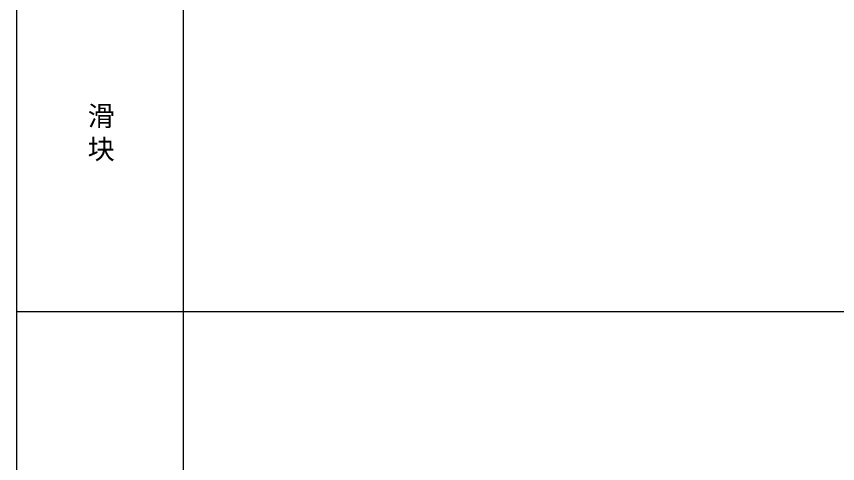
# Model space of a CAD drawing. Header units: millimetres. Extents: x 2742 to 8552, y -10326 to 2528.
# Drawn here: x 2742 to 5647, y -7161 to -5579 of the extents above; entities that cross this region are included whole.
import ezdxf

# ---------------------------------------------------------------- set-up
doc = ezdxf.new("R2010")
doc.units = ezdxf.units.MM
doc.layers.add('moldbase', color=7, linetype='Continuous', lineweight=20)
doc.styles.get("Standard").update_dxf_attribs({"font": 'arial.ttf'})

msp = doc.modelspace()

# ---------------------------------------------------------------- linework, layer by layer
at = {"layer": 'moldbase', "lineweight": 18}
for p, q in [((2742.247, -5391.636), (2742.247, -6623.636)), ((3331.759, -5391.636), (3331.759, -6623.636)), ((2742.247, -6623.636), (2742.247, -7855.636)), ((2742.247, -6623.636), (8552.087, -6623.636)), ((3331.759, -6623.636), (3331.759, -7855.636))]:
    msp.add_line(p, q, dxfattribs=at)

# ---------------------------------------------------------------- texts
at = {"layer": 'moldbase', "lineweight": 18, "insert": (2994.073, -5778.547), "char_height": 70.4, "attachment_point": 1}
msp.add_mtext_dynamic_manual_height_columns('{\\fMicrosoft YaHei|b0|i0|c134|p34;\\P滑块}', width=110.39621, gutter_width=0, heights=[741.468], dxfattribs=at)

doc.saveas('drawing.dxf')
